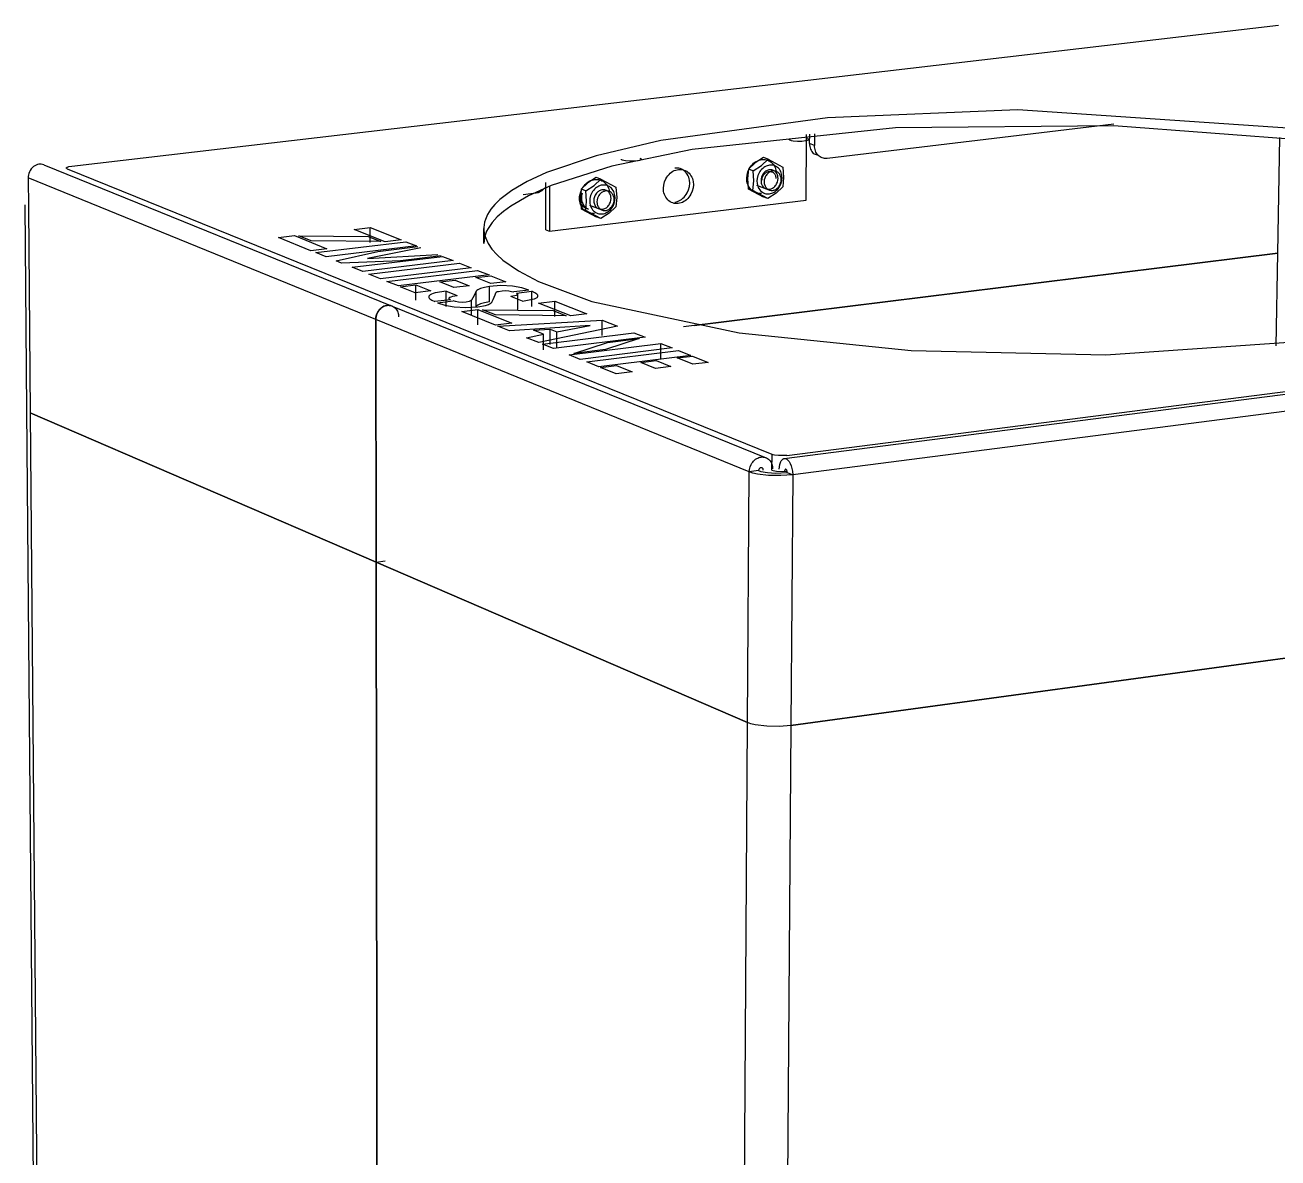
# Model space of a CAD drawing. Header units: millimetres. Extents: x 10366 to 13995, y 24552 to 29685.
# Drawn here: x 12781.8 to 13034.6, y 28968.3 to 29196.9 of the extents above; entities that cross this region are included whole.
import ezdxf

# ---------------------------------------------------------------- set-up
doc = ezdxf.new("R2010")
doc.units = ezdxf.units.MM
doc.header["$LTSCALE"] = 3
doc.layers.add('DomyÅ›lny', color=7, linetype='Continuous')

msp = doc.modelspace()

# ---------------------------------------------------------------- linework, layer by layer
at = {"layer": 'DomyÅ›lny'}
for points in [[(12791.26, 29168.45, 0), (13034.72, 29196.91, 0)], [(13051.4, 29175.1, 0), (12982.16, 29179.81, 0), (12943.75, 29178.17, 0), (12910.13, 29173.64, 0), (12897.05, 29170.54, 0), (12887, 29167.12, 0), (12883.15, 29165.34, 0), (12880.05, 29163.55, 0), (12877.59, 29161.68, 0), (12876.6, 29160.71, 0), (12875.78, 29159.72, 0), (12875.14, 29158.7, 0), (12874.69, 29157.66, 0), (12874.54, 29157.14, 0), (12874.45, 29156.61, 0), (12874.4, 29156.07, 0), (12874.41, 29155.54, 0), (12874.47, 29155, 0), (12874.58, 29154.45, 0), (12874.76, 29153.91, 0), (12875.27, 29152.81, 0), (12876.01, 29151.7, 0), (12876.99, 29150.6, 0), (12878.21, 29149.49, 0), (12881.35, 29147.3, 0), (12885.42, 29145.16, 0), (12896.19, 29141.15, 0), (12925.88, 29134.79, 0), (12960.61, 29131.25, 0), (12999.87, 29130.38, 0), (13049.37, 29133.82, 0)], [(13001.52, 29176.9, 0), (12943.65, 29169.99, 0)], [(13040.64, 29173.6, 0), (13001.48, 29176.55, 0), (12957.46, 29176.14, 0), (12916.4, 29171.81, 0), (12900.19, 29168.4, 0), (12887.94, 29164.5, 0), (12883.37, 29162.44, 0), (12879.8, 29160.36, 0), (12878.34, 29159.29, 0), (12877.09, 29158.19, 0), (12876.05, 29157.05, 0), (12875.25, 29155.88, 0), (12874.95, 29155.28, 0), (12874.71, 29154.68, 0), (12874.53, 29154.07, 0), (12874.43, 29153.45, 0), (12874.39, 29152.83, 0)], [(12939.42, 29161.56, 0), (12939.52, 29174.82, 0)], [(12940.11, 29172.99, 0), (12940.13, 29174.87, 0)], [(12941.12, 29174.97, 0), (12941.1, 29172.62, 0)], [(12939.67, 29174.05, 0), (12939.77, 29174.01, 0), (12939.84, 29173.96, 0), (12939.88, 29173.94, 0), (12939.9, 29173.92, 0), (12939.92, 29173.89, 0), (12939.93, 29173.88, 0), (12939.93, 29173.87, 0), (12939.94, 29173.86, 0), (12939.94, 29173.84, 0), (12939.94, 29173.83, 0), (12939.94, 29173.82, 0), (12939.93, 29173.81, 0), (12939.93, 29173.79, 0), (12939.92, 29173.78, 0), (12939.91, 29173.77, 0), (12939.89, 29173.74, 0), (12939.86, 29173.72, 0), (12939.82, 29173.69, 0), (12939.73, 29173.65, 0), (12939.61, 29173.6, 0), (12939.31, 29173.53, 0), (12938.58, 29173.44, 0), (12937.67, 29173.42, 0), (12936.79, 29173.5, 0), (12936.45, 29173.57, 0), (12936.2, 29173.65, 0), (12936.11, 29173.69, 0), (12936.04, 29173.73, 0), (12936.01, 29173.75, 0), (12935.99, 29173.78, 0), (12935.98, 29173.79, 0), (12935.97, 29173.8, 0), (12935.96, 29173.81, 0), (12935.96, 29173.83, 0), (12935.96, 29173.84, 0), (12935.96, 29173.85, 0)], [(12940.11, 29172.99, 0), (12940.12, 29172.71, 0), (12940.16, 29172.43, 0), (12940.22, 29172.15, 0), (12940.3, 29171.89, 0), (12940.41, 29171.64, 0), (12940.54, 29171.41, 0), (12940.68, 29171.19, 0), (12940.85, 29171, 0)], [(12941.1, 29172.62, 0), (12940.11, 29172.99, 0)], [(12941.84, 29170.63, 0), (12941.67, 29170.82, 0), (12941.53, 29171.04, 0), (12941.4, 29171.27, 0), (12941.29, 29171.52, 0), (12941.21, 29171.78, 0), (12941.15, 29172.06, 0), (12941.11, 29172.34, 0), (12941.1, 29172.62, 0)], [(13034.62, 29150.87, 0), (13035.03, 29174.24, 0)], [(12905.87, 29170.04, 0), (12905.97, 29170, 0), (12906.04, 29169.95, 0), (12906.07, 29169.93, 0), (12906.1, 29169.91, 0), (12906.11, 29169.89, 0), (12906.12, 29169.88, 0), (12906.12, 29169.87, 0), (12906.13, 29169.86, 0), (12906.13, 29169.84, 0), (12906.13, 29169.83, 0), (12906.13, 29169.82, 0), (12906.13, 29169.81, 0), (12906.13, 29169.79, 0), (12906.12, 29169.78, 0), (12906.11, 29169.77, 0), (12906.1, 29169.75, 0), (12906.08, 29169.73, 0), (12906.05, 29169.7, 0), (12906.01, 29169.68, 0), (12905.92, 29169.63, 0), (12905.8, 29169.59, 0), (12905.5, 29169.51, 0), (12904.76, 29169.42, 0), (12903.84, 29169.41, 0), (12902.96, 29169.49, 0), (12902.62, 29169.55, 0), (12902.38, 29169.63, 0), (12902.29, 29169.67, 0), (12902.21, 29169.71, 0), (12902.18, 29169.74, 0), (12902.16, 29169.76, 0), (12902.15, 29169.77, 0), (12902.14, 29169.79, 0), (12902.14, 29169.8, 0), (12902.13, 29169.81, 0), (12902.13, 29169.82, 0), (12902.13, 29169.84, 0)], [(12930.42, 29162.92, 0), (12930.15, 29162.9, 0), (12929.88, 29162.91, 0), (12929.6, 29162.95, 0), (12929.32, 29163.02, 0), (12929.04, 29163.13, 0), (12928.78, 29163.28, 0), (12928.53, 29163.45, 0), (12928.3, 29163.66, 0), (12928.1, 29163.9, 0), (12927.91, 29164.16, 0), (12927.76, 29164.45, 0), (12927.64, 29164.74, 0), (12927.55, 29165.05, 0), (12927.48, 29165.36, 0), (12927.44, 29165.98, 0), (12927.49, 29166.61, 0), (12927.66, 29167.26, 0), (12927.94, 29167.91, 0), (12928.12, 29168.22, 0), (12928.33, 29168.51, 0), (12928.57, 29168.77, 0), (12928.82, 29169.01, 0), (12929.08, 29169.22, 0), (12929.36, 29169.39, 0), (12929.64, 29169.53, 0), (12929.92, 29169.64, 0), (12930.2, 29169.72, 0), (12930.47, 29169.76, 0)], [(12930.78, 29170.18, 0), (12929.12, 29169.07, 0), (12927.76, 29167.84, 0)], [(12928.72, 29167.48, 0), (12930.38, 29168.59, 0), (12931.74, 29169.82, 0)], [(12930.47, 29169.76, 0), (12930.7, 29169.78, 0), (12930.94, 29169.78, 0), (12931.18, 29169.75, 0), (12931.43, 29169.7, 0), (12931.67, 29169.62, 0), (12931.9, 29169.52, 0), (12932.13, 29169.39, 0), (12932.34, 29169.24, 0), (12932.54, 29169.06, 0), (12932.73, 29168.86, 0), (12932.89, 29168.64, 0), (12933.04, 29168.41, 0), (12933.16, 29168.16, 0), (12933.26, 29167.9, 0), (12933.4, 29167.36, 0)], [(12931.74, 29169.82, 0), (12930.78, 29170.18, 0)], [(12931.74, 29169.82, 0), (12934.74, 29168.2, 0)], [(12940.85, 29171, 0), (12941.84, 29170.63, 0)], [(12943.65, 29169.99, 0), (12943.4, 29169.98, 0), (12943.15, 29169.99, 0), (12942.91, 29170.03, 0), (12942.67, 29170.1, 0), (12942.44, 29170.19, 0), (12942.22, 29170.32, 0), (12942.02, 29170.47, 0), (12941.84, 29170.63, 0)], [(12785.62, 29168.7, 0), (12785.36, 29168.79, 0), (12785.09, 29168.84, 0), (12784.82, 29168.84, 0), (12784.56, 29168.82, 0), (12784.29, 29168.75, 0), (12784.02, 29168.65, 0), (12783.76, 29168.51, 0), (12783.5, 29168.33, 0), (12783.25, 29168.11, 0), (12783.04, 29167.86, 0), (12782.85, 29167.58, 0), (12782.69, 29167.28, 0), (12782.57, 29166.97, 0), (12782.49, 29166.66, 0), (12782.45, 29166.35, 0), (12782.43, 29166.06, 0)], [(12785.62, 29168.7, 0), (12855.86, 29140.21, 0)], [(12790.4, 29167.85, 0), (12790.32, 29167.89, 0), (12790.26, 29167.93, 0), (12790.23, 29167.95, 0), (12790.21, 29167.97, 0), (12790.19, 29167.99, 0), (12790.18, 29168.01, 0), (12790.18, 29168.02, 0), (12790.17, 29168.03, 0), (12790.17, 29168.04, 0), (12790.17, 29168.05, 0), (12790.17, 29168.07, 0), (12790.17, 29168.08, 0), (12790.17, 29168.09, 0), (12790.18, 29168.1, 0), (12790.18, 29168.11, 0), (12790.2, 29168.13, 0), (12790.22, 29168.15, 0), (12790.25, 29168.18, 0), (12790.31, 29168.22, 0), (12790.4, 29168.26, 0), (12790.63, 29168.33, 0), (12791.26, 29168.45, 0)], [(12932.53, 29110.27, 0), (12790.4, 29167.85, 0)], [(12913.62, 29160.9, 0), (12913.35, 29160.88, 0), (12913.07, 29160.89, 0), (12912.79, 29160.93, 0), (12912.51, 29161, 0), (12912.24, 29161.11, 0), (12911.97, 29161.26, 0), (12911.72, 29161.43, 0), (12911.49, 29161.64, 0), (12911.28, 29161.88, 0), (12911.1, 29162.15, 0), (12910.95, 29162.43, 0), (12910.82, 29162.73, 0), (12910.73, 29163.03, 0), (12910.66, 29163.35, 0), (12910.61, 29163.97, 0), (12910.67, 29164.6, 0), (12910.83, 29165.25, 0), (12911.12, 29165.9, 0), (12911.3, 29166.21, 0), (12911.51, 29166.5, 0), (12911.75, 29166.77, 0), (12912, 29167, 0), (12912.27, 29167.21, 0), (12912.54, 29167.39, 0), (12912.82, 29167.53, 0), (12913.11, 29167.64, 0), (12913.39, 29167.71, 0), (12913.66, 29167.76, 0)], [(12912.89, 29161.18, 0), (12913.16, 29161.23, 0), (12913.44, 29161.3, 0), (12913.72, 29161.41, 0), (12914, 29161.55, 0), (12914.28, 29161.73, 0), (12914.54, 29161.94, 0), (12914.8, 29162.17, 0), (12915.03, 29162.44, 0), (12915.24, 29162.73, 0), (12915.42, 29163.03, 0), (12915.71, 29163.68, 0), (12915.87, 29164.34, 0), (12915.93, 29164.97, 0), (12915.88, 29165.59, 0), (12915.81, 29165.9, 0), (12915.72, 29166.21, 0), (12915.6, 29166.51, 0), (12915.44, 29166.79, 0), (12915.26, 29167.05, 0), (12915.05, 29167.29, 0), (12914.82, 29167.5, 0), (12914.57, 29167.68, 0), (12914.31, 29167.82, 0), (12914.03, 29167.93, 0), (12913.75, 29168.01, 0), (12913.47, 29168.05, 0), (12913.19, 29168.06, 0), (12912.92, 29168.04, 0)], [(12913.66, 29167.76, 0), (12913.93, 29167.78, 0), (12914.21, 29167.77, 0), (12914.49, 29167.73, 0), (12914.77, 29167.65, 0), (12915.04, 29167.54, 0), (12915.31, 29167.4, 0), (12915.56, 29167.22, 0), (12915.79, 29167.01, 0), (12916, 29166.77, 0), (12916.18, 29166.51, 0), (12916.33, 29166.22, 0), (12916.46, 29165.93, 0), (12916.55, 29165.62, 0), (12916.62, 29165.31, 0), (12916.66, 29164.69, 0), (12916.61, 29164.06, 0), (12916.44, 29163.4, 0), (12916.16, 29162.75, 0), (12915.98, 29162.45, 0), (12915.77, 29162.16, 0), (12915.53, 29161.89, 0), (12915.28, 29161.65, 0), (12915.01, 29161.45, 0), (12914.74, 29161.27, 0), (12914.46, 29161.13, 0), (12914.17, 29161.02, 0), (12913.89, 29160.94, 0), (12913.62, 29160.9, 0)], [(12927.76, 29167.84, 0), (12927.59, 29165.92, 0), (12927.73, 29163.88, 0)], [(12928.72, 29167.48, 0), (12927.76, 29167.84, 0)], [(12928.69, 29163.52, 0), (12928.86, 29165.44, 0), (12928.72, 29167.48, 0)], [(12933.75, 29165.95, 0), (12933.72, 29166.3, 0), (12933.68, 29166.48, 0), (12933.63, 29166.65, 0), (12933.56, 29166.82, 0), (12933.47, 29166.98, 0), (12933.37, 29167.13, 0), (12933.25, 29167.27, 0), (12933.12, 29167.39, 0), (12932.98, 29167.49, 0), (12932.83, 29167.57, 0), (12932.67, 29167.64, 0), (12932.51, 29167.68, 0), (12932.35, 29167.7, 0), (12932.19, 29167.71, 0), (12932.04, 29167.7, 0), (12931.88, 29167.67, 0), (12931.73, 29167.63, 0), (12931.57, 29167.57, 0), (12931.4, 29167.49, 0), (12931.25, 29167.39, 0), (12931.1, 29167.27, 0), (12930.95, 29167.13, 0), (12930.82, 29166.98, 0), (12930.7, 29166.81, 0), (12930.59, 29166.64, 0), (12930.43, 29166.27, 0), (12930.34, 29165.89, 0), (12930.31, 29165.53, 0)], [(12930.52, 29165.61, 0), (12930.55, 29165.91, 0), (12930.62, 29166.21, 0), (12930.76, 29166.51, 0), (12930.84, 29166.65, 0), (12930.94, 29166.79, 0), (12931.05, 29166.91, 0), (12931.16, 29167.02, 0), (12931.29, 29167.11, 0), (12931.41, 29167.2, 0), (12931.54, 29167.26, 0), (12931.67, 29167.31, 0), (12931.8, 29167.35, 0), (12931.93, 29167.37, 0), (12932.05, 29167.38, 0), (12932.18, 29167.37, 0), (12932.31, 29167.35, 0), (12932.44, 29167.32, 0), (12932.57, 29167.27, 0), (12932.69, 29167.2, 0), (12932.8, 29167.12, 0), (12932.91, 29167.02, 0), (12933.01, 29166.91, 0), (12933.09, 29166.79, 0), (12933.16, 29166.66, 0), (12933.22, 29166.52, 0), (12933.26, 29166.38, 0), (12933.29, 29166.23, 0), (12933.31, 29165.95, 0)], [(12934.74, 29168.2, 0), (12934.88, 29166.16, 0), (12934.71, 29164.24, 0)], [(12852.57, 29137.46, 0), (12782.43, 29166.06, 0)], [(12782.43, 29166.06, 0), (12782.49, 29160.05, 0)], [(12886.88, 29155.6, 0), (12886.9, 29165.14, 0)], [(12887.63, 29164.37, 0), (12887.6, 29155.31, 0)], [(12896.74, 29158.87, 0), (12896.46, 29158.85, 0), (12896.18, 29158.86, 0), (12895.9, 29158.9, 0), (12895.62, 29158.97, 0), (12895.34, 29159.08, 0), (12895.08, 29159.23, 0), (12894.82, 29159.41, 0), (12894.59, 29159.62, 0), (12894.38, 29159.85, 0), (12894.2, 29160.12, 0), (12894.04, 29160.4, 0), (12893.92, 29160.7, 0), (12893.82, 29161.01, 0), (12893.76, 29161.32, 0), (12893.71, 29161.94, 0), (12893.76, 29162.57, 0), (12893.93, 29163.23, 0), (12894.21, 29163.89, 0), (12894.39, 29164.19, 0), (12894.61, 29164.48, 0), (12894.84, 29164.75, 0), (12895.09, 29164.99, 0), (12895.36, 29165.2, 0), (12895.64, 29165.37, 0), (12895.92, 29165.52, 0), (12896.21, 29165.62, 0), (12896.49, 29165.7, 0), (12896.76, 29165.75, 0)], [(12897.07, 29166.16, 0), (12895.39, 29165.05, 0), (12894.02, 29163.81, 0)], [(12894.97, 29163.45, 0), (12896.64, 29164.56, 0), (12898.02, 29165.8, 0)], [(12896.76, 29165.75, 0), (12897, 29165.77, 0), (12897.24, 29165.76, 0), (12897.49, 29165.73, 0), (12897.73, 29165.68, 0), (12897.98, 29165.6, 0), (12898.22, 29165.5, 0), (12898.45, 29165.37, 0), (12898.67, 29165.21, 0), (12898.87, 29165.03, 0), (12899.06, 29164.83, 0), (12899.23, 29164.6, 0), (12899.37, 29164.36, 0), (12899.5, 29164.11, 0), (12899.6, 29163.85, 0), (12899.74, 29163.31, 0)], [(12898.02, 29165.8, 0), (12897.07, 29166.16, 0)], [(12898.02, 29165.8, 0), (12901.05, 29164.17, 0)], [(12901.05, 29164.17, 0), (12901.19, 29162.13, 0), (12901.03, 29160.2, 0)], [(12931.96, 29163.62, 0), (12929.5, 29164.56, 0)], [(12930.31, 29165.53, 0), (12930.33, 29165.18, 0), (12930.37, 29165, 0), (12930.42, 29164.83, 0), (12930.49, 29164.66, 0), (12930.58, 29164.5, 0), (12930.68, 29164.35, 0), (12930.8, 29164.21, 0), (12930.93, 29164.09, 0), (12931.07, 29163.99, 0), (12931.22, 29163.91, 0), (12931.38, 29163.84, 0), (12931.54, 29163.8, 0), (12931.7, 29163.78, 0), (12931.86, 29163.77, 0), (12932.01, 29163.78, 0), (12932.17, 29163.81, 0), (12932.33, 29163.85, 0), (12932.49, 29163.91, 0), (12932.65, 29164, 0), (12932.8, 29164.1, 0), (12932.96, 29164.21, 0), (12933.1, 29164.35, 0), (12933.23, 29164.5, 0), (12933.35, 29164.67, 0), (12933.46, 29164.84, 0), (12933.62, 29165.21, 0), (12933.71, 29165.59, 0), (12933.75, 29165.95, 0)], [(12934.71, 29164.24, 0), (12933.35, 29163.01, 0), (12931.69, 29161.9, 0)], [(12884.87, 29162.98, 0), (12882.3, 29162.67, 0)], [(12886.72, 29164.06, 0), (12886.52, 29163.83, 0), (12886.3, 29163.63, 0), (12886.07, 29163.45, 0), (12885.83, 29163.3, 0), (12885.59, 29163.18, 0), (12885.34, 29163.08, 0), (12885.1, 29163.02, 0), (12884.87, 29162.98, 0)], [(12893.59, 29162.4, 0), (12893.6, 29162.03, 0), (12893.65, 29161.66, 0), (12893.76, 29161.29, 0), (12893.92, 29160.93, 0), (12894.14, 29160.62, 0), (12894.39, 29160.34, 0), (12894.54, 29160.22, 0), (12894.69, 29160.12, 0), (12894.85, 29160.03, 0), (12895.01, 29159.96, 0)], [(12894.02, 29163.81, 0), (12893.86, 29161.88, 0), (12894.01, 29159.84, 0)], [(12894.97, 29163.45, 0), (12894.02, 29163.81, 0)], [(12894.2, 29162.99, 0), (12894.1, 29162.49, 0), (12894.07, 29162.03, 0), (12894.12, 29161.56, 0), (12894.25, 29161.1, 0), (12894.34, 29160.88, 0), (12894.46, 29160.66, 0), (12894.59, 29160.46, 0), (12894.75, 29160.28, 0), (12894.92, 29160.12, 0), (12895.1, 29159.98, 0), (12895.3, 29159.86, 0), (12895.5, 29159.77, 0)], [(12894.95, 29159.47, 0), (12895.11, 29161.4, 0), (12894.97, 29163.45, 0)], [(12900.05, 29161.91, 0), (12900.02, 29162.26, 0), (12899.98, 29162.44, 0), (12899.93, 29162.62, 0), (12899.86, 29162.79, 0), (12899.77, 29162.95, 0), (12899.66, 29163.1, 0), (12899.54, 29163.24, 0), (12899.41, 29163.36, 0), (12899.27, 29163.46, 0), (12899.11, 29163.54, 0), (12898.96, 29163.61, 0), (12898.8, 29163.65, 0), (12898.63, 29163.67, 0), (12898.47, 29163.68, 0), (12898.32, 29163.67, 0), (12898.16, 29163.64, 0), (12898, 29163.6, 0), (12897.84, 29163.54, 0), (12897.68, 29163.45, 0), (12897.52, 29163.35, 0), (12897.36, 29163.23, 0), (12897.22, 29163.1, 0), (12897.09, 29162.95, 0), (12896.97, 29162.78, 0), (12896.86, 29162.6, 0), (12896.7, 29162.23, 0), (12896.6, 29161.85, 0), (12896.57, 29161.49, 0)], [(12896.57, 29161.49, 0), (12896.6, 29161.14, 0), (12896.64, 29160.96, 0), (12896.69, 29160.78, 0), (12896.76, 29160.61, 0), (12896.85, 29160.45, 0), (12896.96, 29160.3, 0), (12897.08, 29160.16, 0), (12897.21, 29160.04, 0), (12897.35, 29159.94, 0), (12897.51, 29159.86, 0), (12897.66, 29159.8, 0), (12897.83, 29159.75, 0), (12897.99, 29159.73, 0), (12898.15, 29159.72, 0), (12898.3, 29159.73, 0), (12898.46, 29159.76, 0), (12898.62, 29159.81, 0), (12898.78, 29159.87, 0), (12898.94, 29159.95, 0), (12899.1, 29160.05, 0), (12899.26, 29160.17, 0), (12899.4, 29160.31, 0), (12899.53, 29160.46, 0), (12899.65, 29160.62, 0), (12899.76, 29160.8, 0), (12899.92, 29161.17, 0), (12900.02, 29161.55, 0), (12900.05, 29161.91, 0)], [(12927.73, 29163.88, 0), (12930.73, 29162.27, 0)], [(12928.69, 29163.52, 0), (12927.73, 29163.88, 0)], [(12931.69, 29161.9, 0), (12928.69, 29163.52, 0)], [(12931.69, 29161.9, 0), (12930.73, 29162.27, 0)], [(12782.16, 29119.28, 0), (12781.81, 29160.64, 0)], [(12782.49, 29160.05, 0), (12782.84, 29118.66, 0)], [(12887.6, 29155.31, 0), (12939.42, 29161.56, 0)], [(12894.01, 29159.84, 0), (12897.04, 29158.22, 0)], [(12894.95, 29159.47, 0), (12894.01, 29159.84, 0)], [(12897.99, 29157.85, 0), (12894.95, 29159.47, 0)], [(12898.23, 29159.58, 0), (12895.79, 29160.52, 0)], [(12901.03, 29160.2, 0), (12899.67, 29158.96, 0), (12897.99, 29157.85, 0)], [(12897.99, 29157.85, 0), (12897.04, 29158.22, 0)], [(12832.94, 29154.02, 0), (12836.15, 29154.41, 0)], [(12836.15, 29154.41, 0), (12842.72, 29151.76, 0)], [(12839.54, 29153.37, 0), (12837.04, 29154.37, 0)], [(12837.04, 29154.37, 0), (12851.06, 29154.22, 0)], [(12848.22, 29155.67, 0), (12851.42, 29156.05, 0)], [(12854.46, 29153.17, 0), (12848.22, 29155.67, 0)], [(12851.06, 29154.22, 0), (12853.58, 29153.22, 0)], [(12851.42, 29156.05, 0), (12857.67, 29153.56, 0)], [(12851.43, 29153, 0), (12851.42, 29156.05, 0)], [(12874.39, 29152.83, 0), (12874.4, 29155.88, 0)], [(12886.88, 29155.6, 0), (12887.6, 29155.31, 0)], [(12839.49, 29151.37, 0), (12832.94, 29154.02, 0)], [(12842.72, 29151.76, 0), (12839.49, 29151.37, 0)], [(12853.58, 29153.22, 0), (12839.54, 29153.37, 0)], [(12840.46, 29150.98, 0), (12858.64, 29153.17, 0)], [(12860.78, 29152.32, 0), (12842.58, 29150.13, 0)], [(12861.68, 29151.96, 0), (12850.89, 29149.77, 0)], [(12852.96, 29151.24, 0), (12861.04, 29152.22, 0)], [(12857.67, 29153.56, 0), (12854.46, 29153.17, 0)], [(12858.64, 29153.17, 0), (12860.78, 29152.32, 0)], [(12842.58, 29150.13, 0), (12840.46, 29150.98, 0)], [(12844.6, 29149.31, 0), (12852.96, 29151.24, 0)], [(12845.69, 29148.87, 0), (12844.6, 29149.31, 0)], [(12857.54, 29149.35, 0), (12845.69, 29148.87, 0)], [(12847.78, 29148.03, 0), (12866.01, 29150.23, 0)], [(12868.19, 29149.37, 0), (12849.94, 29147.16, 0)], [(12850.89, 29149.77, 0), (12865.08, 29150.6, 0)], [(12865.75, 29150.34, 0), (12857.54, 29149.35, 0)], [(12866.01, 29150.23, 0), (12868.19, 29149.37, 0)], [(13034.62, 29150.87, 0), (12914.7, 29136.01, 0)], [(12916.85, 29136.28, 0), (13034.62, 29150.87, 0)], [(13034.29, 29132.15, 0), (13034.62, 29150.87, 0)], [(12849.94, 29147.16, 0), (12847.78, 29148.03, 0)], [(12851.2, 29146.65, 0), (12869.45, 29148.86, 0)], [(12853.56, 29145.7, 0), (12851.2, 29146.65, 0)], [(12871.82, 29147.92, 0), (12853.56, 29145.7, 0)], [(12854.83, 29145.18, 0), (12873.11, 29147.4, 0)], [(12875.44, 29146.47, 0), (12857.15, 29144.25, 0)], [(12869.45, 29148.86, 0), (12871.82, 29147.92, 0)], [(12873.11, 29147.4, 0), (12875.44, 29146.47, 0)], [(12857.15, 29144.25, 0), (12854.83, 29145.18, 0)], [(12857.5, 29144.11, 0), (12860.67, 29144.49, 0)], [(12860.52, 29142.89, 0), (12857.5, 29144.11, 0)], [(12860.67, 29144.49, 0), (12863.69, 29143.27, 0)], [(12860.67, 29141.4, 0), (12860.67, 29144.49, 0)], [(12865.51, 29145.08, 0), (12868.57, 29145.45, 0)], [(12868.36, 29143.94, 0), (12865.51, 29145.08, 0)], [(12871.43, 29144.31, 0), (12868.36, 29143.94, 0)], [(12868.57, 29145.45, 0), (12871.43, 29144.31, 0)], [(12872.74, 29145.96, 0), (12875.79, 29146.33, 0)], [(12875.77, 29144.75, 0), (12872.74, 29145.96, 0)], [(12875.5, 29144.17, 0), (12874.53, 29143.97, 0), (12873.74, 29143.73, 0), (12873.43, 29143.61, 0), (12873.18, 29143.47, 0), (12872.99, 29143.33, 0), (12872.91, 29143.26, 0), (12872.85, 29143.19, 0)], [(12883.49, 29143.42, 0), (12882.07, 29143.86, 0), (12880.19, 29144.21, 0), (12877.82, 29144.33, 0), (12875.5, 29144.17, 0)], [(12875.5, 29141.08, 0), (12875.5, 29144.17, 0)], [(12878.83, 29145.12, 0), (12875.77, 29144.75, 0)], [(12875.79, 29146.33, 0), (12878.83, 29145.12, 0)], [(12863.69, 29143.27, 0), (12860.52, 29142.89, 0)], [(12866.77, 29143.22, 0), (12864.56, 29142.84, 0), (12864.14, 29142.72, 0), (12863.79, 29142.58, 0), (12863.53, 29142.44, 0), (12863.43, 29142.36, 0), (12863.36, 29142.29, 0), (12863.33, 29142.25, 0), (12863.31, 29142.21, 0), (12863.29, 29142.17, 0), (12863.28, 29142.13, 0), (12863.27, 29142.09, 0), (12863.27, 29142.05, 0), (12863.28, 29142.01, 0), (12863.28, 29141.97, 0), (12863.3, 29141.94, 0), (12863.31, 29141.9, 0), (12863.36, 29141.82, 0), (12863.42, 29141.74, 0), (12863.5, 29141.67, 0), (12863.69, 29141.52, 0), (12863.92, 29141.37, 0), (12864.49, 29141.09, 0)], [(12867.67, 29141.47, 0), (12864.49, 29141.09, 0)], [(12866.77, 29143.22, 0), (12869.01, 29142.32, 0)], [(12866.77, 29140.13, 0), (12866.77, 29143.22, 0)], [(12867.67, 29141.47, 0), (12867.57, 29141.53, 0), (12867.48, 29141.59, 0), (12867.44, 29141.62, 0), (12867.41, 29141.65, 0), (12867.39, 29141.68, 0), (12867.37, 29141.72, 0), (12867.36, 29141.73, 0), (12867.36, 29141.75, 0), (12867.36, 29141.76, 0), (12867.36, 29141.78, 0), (12867.36, 29141.79, 0), (12867.36, 29141.81, 0), (12867.36, 29141.82, 0), (12867.37, 29141.84, 0), (12867.38, 29141.86, 0), (12867.39, 29141.87, 0), (12867.42, 29141.9, 0), (12867.46, 29141.93, 0), (12867.5, 29141.96, 0), (12867.61, 29142.02, 0), (12867.76, 29142.07, 0), (12868.11, 29142.17, 0), (12869.01, 29142.32, 0)], [(12871.87, 29141.41, 0), (12871.86, 29141.38, 0), (12871.83, 29141.35, 0), (12871.81, 29141.32, 0), (12871.77, 29141.29, 0), (12871.68, 29141.23, 0), (12871.57, 29141.17, 0), (12871.42, 29141.11, 0), (12870.83, 29140.97, 0)], [(12872.85, 29143.19, 0), (12872.44, 29142.3, 0), (12871.87, 29141.41, 0)], [(12871.87, 29138.32, 0), (12871.87, 29141.41, 0)], [(12872.85, 29140.09, 0), (12872.85, 29143.19, 0)], [(12873.17, 29140.05, 0), (12874.75, 29140.33, 0), (12875.32, 29140.51, 0), (12875.54, 29140.62, 0), (12875.72, 29140.72, 0), (12875.86, 29140.83, 0), (12875.97, 29140.94, 0), (12876.01, 29140.99, 0), (12876.04, 29141.05, 0), (12876.07, 29141.11, 0), (12876.27, 29141.55, 0), (12876.48, 29142, 0), (12876.67, 29142.44, 0), (12876.83, 29142.89, 0), (12876.85, 29142.95, 0), (12876.86, 29142.97, 0), (12876.87, 29142.98, 0), (12876.89, 29143, 0), (12876.9, 29143.01, 0), (12876.95, 29143.04, 0), (12877, 29143.07, 0), (12877.14, 29143.12, 0), (12877.33, 29143.17, 0), (12878.06, 29143.27, 0)], [(12878.06, 29143.27, 0), (12878.74, 29143.31, 0), (12879.42, 29143.27, 0), (12879.98, 29143.17, 0), (12880.42, 29143.04, 0)], [(12880.98, 29142.81, 0), (12881.06, 29142.76, 0), (12881.12, 29142.72, 0), (12881.14, 29142.69, 0), (12881.16, 29142.67, 0), (12881.18, 29142.64, 0), (12881.19, 29142.63, 0), (12881.19, 29142.62, 0), (12881.19, 29142.6, 0), (12881.19, 29142.59, 0), (12881.19, 29142.58, 0), (12881.19, 29142.57, 0), (12881.19, 29142.55, 0), (12881.18, 29142.54, 0), (12881.18, 29142.53, 0), (12881.17, 29142.52, 0), (12881.15, 29142.49, 0), (12881.12, 29142.47, 0), (12881.09, 29142.44, 0), (12881, 29142.4, 0), (12880.89, 29142.35, 0), (12880.61, 29142.28, 0), (12879.8, 29142.14, 0)], [(12882.18, 29141.2, 0), (12879.8, 29142.14, 0)], [(12883.49, 29143.42, 0), (12880.42, 29143.04, 0)], [(12880.98, 29142.81, 0), (12884.07, 29143.19, 0)], [(12881.19, 29142.59, 0), (12881.19, 29139.49, 0)], [(12882.18, 29141.2, 0), (12884.2, 29141.56, 0), (12884.58, 29141.67, 0), (12884.89, 29141.8, 0), (12885.01, 29141.87, 0), (12885.11, 29141.94, 0), (12885.18, 29142.01, 0), (12885.21, 29142.04, 0), (12885.24, 29142.08, 0), (12885.26, 29142.11, 0), (12885.27, 29142.15, 0), (12885.28, 29142.19, 0), (12885.29, 29142.22, 0), (12885.29, 29142.26, 0), (12885.28, 29142.3, 0), (12885.28, 29142.33, 0), (12885.26, 29142.37, 0), (12885.25, 29142.4, 0), (12885.2, 29142.48, 0), (12885.14, 29142.55, 0), (12885.07, 29142.62, 0), (12884.89, 29142.76, 0), (12884.67, 29142.89, 0), (12884.07, 29143.19, 0)], [(12884.06, 29140.1, 0), (12884.07, 29143.19, 0)], [(12935.01, 29109.43, 0), (13196.96, 29143.04, 0)], [(12935.51, 29110.07, 0), (13190.64, 29142.78, 0)], [(12852.57, 29137.46, 0), (12852.61, 29137.94, 0), (12852.73, 29138.44, 0), (12852.95, 29138.93, 0), (12853.09, 29139.16, 0), (12853.25, 29139.38, 0), (12853.42, 29139.58, 0), (12853.61, 29139.76, 0), (12853.82, 29139.92, 0), (12854.03, 29140.05, 0), (12854.24, 29140.16, 0), (12854.46, 29140.24, 0), (12854.67, 29140.3, 0), (12854.88, 29140.34, 0), (12855.08, 29140.35, 0), (12855.3, 29140.34, 0), (12855.51, 29140.31, 0), (12855.73, 29140.26, 0), (12855.94, 29140.18, 0), (12856.14, 29140.07, 0), (12856.33, 29139.93, 0), (12856.51, 29139.78, 0), (12856.67, 29139.6, 0), (12856.81, 29139.4, 0), (12856.93, 29139.19, 0), (12857.02, 29138.96, 0), (12857.1, 29138.73, 0), (12857.15, 29138.49, 0), (12857.19, 29138.03, 0)], [(12855.86, 29140.21, 0), (12855.58, 29140.3, 0), (12855.31, 29140.34, 0), (12855.03, 29140.35, 0), (12854.77, 29140.32, 0), (12854.5, 29140.25, 0), (12854.22, 29140.15, 0), (12853.94, 29140, 0), (12853.68, 29139.81, 0), (12853.43, 29139.58, 0), (12853.2, 29139.32, 0), (12853.01, 29139.03, 0), (12852.85, 29138.72, 0), (12852.72, 29138.4, 0), (12852.64, 29138.08, 0), (12852.59, 29137.77, 0), (12852.57, 29137.46, 0)], [(12855.86, 29140.21, 0), (12931.32, 29109.59, 0)], [(12865.04, 29140.86, 0), (12868.21, 29141.25, 0)], [(12865.04, 29140.86, 0), (12866.48, 29140.4, 0), (12868.37, 29140.04, 0), (12870.78, 29139.89, 0), (12873.17, 29140.05, 0)], [(12870.83, 29140.97, 0), (12870.05, 29140.93, 0), (12869.29, 29140.99, 0), (12868.69, 29141.11, 0), (12868.21, 29141.25, 0)], [(12869.96, 29139.08, 0), (12873.2, 29139.49, 0)], [(12876.75, 29136.34, 0), (12869.96, 29139.08, 0)], [(12875.5, 29141.08, 0), (12874.52, 29140.88, 0), (12873.74, 29140.64, 0), (12873.43, 29140.51, 0), (12873.18, 29140.38, 0), (12872.98, 29140.24, 0), (12872.91, 29140.17, 0), (12872.85, 29140.09, 0)], [(12873.2, 29139.49, 0), (12880.02, 29136.74, 0)], [(12873.2, 29136.38, 0), (12873.2, 29139.49, 0)], [(12876.71, 29138.41, 0), (12874.12, 29139.45, 0)], [(12874.12, 29139.45, 0), (12888.4, 29139.3, 0)], [(12885.44, 29140.79, 0), (12888.68, 29141.19, 0)], [(12891.91, 29138.21, 0), (12885.44, 29140.79, 0)], [(12888.4, 29139.3, 0), (12891.01, 29138.25, 0)], [(12888.68, 29141.19, 0), (12895.17, 29138.61, 0)], [(12888.68, 29138.09, 0), (12888.68, 29141.19, 0)], [(13198.73, 29139.91, 0), (12936.71, 29106.15, 0)], [(12852.57, 29137.46, 0), (12852.64, 29088.52, 0)], [(12852.64, 29088.52, 0), (12852.57, 29137.46, 0)], [(12927.93, 29106.74, 0), (12852.57, 29137.46, 0)], [(12891.01, 29138.25, 0), (12876.71, 29138.41, 0)], [(12880.02, 29136.74, 0), (12876.75, 29136.34, 0)], [(12877.23, 29136.15, 0), (12898.26, 29137.37, 0)], [(12895.17, 29138.61, 0), (12891.91, 29138.21, 0)], [(12898.25, 29134.26, 0), (12898.26, 29137.37, 0)], [(12898.26, 29137.37, 0), (12901.33, 29136.15, 0)], [(12879.57, 29135.2, 0), (12877.23, 29136.15, 0)], [(12895.81, 29136.26, 0), (12879.57, 29135.2, 0)], [(12883.01, 29133.81, 0), (12886.41, 29134.5, 0)], [(12885.49, 29132.82, 0), (12883.01, 29133.81, 0)], [(12884.38, 29135.32, 0), (12887.76, 29135.55, 0)], [(12886.41, 29134.5, 0), (12884.38, 29135.32, 0)], [(12901.33, 29136.15, 0), (12885.49, 29132.82, 0)], [(12886.21, 29132.52, 0), (12904.68, 29134.81, 0)], [(12886.41, 29131.37, 0), (12886.41, 29134.5, 0)], [(12887.76, 29135.55, 0), (12889.12, 29135, 0)], [(12887.76, 29132.43, 0), (12887.76, 29135.55, 0)], [(12906.91, 29133.92, 0), (12888.43, 29131.63, 0)], [(12889.12, 29135, 0), (12895.81, 29136.26, 0)], [(12889.12, 29131.88, 0), (12889.12, 29135, 0)], [(12904.68, 29134.81, 0), (12906.91, 29133.92, 0)], [(12888.43, 29131.63, 0), (12886.21, 29132.52, 0)], [(12891.6, 29130.35, 0), (12910.09, 29132.65, 0)], [(12892.55, 29130.63, 0), (12899.33, 29132.83, 0)], [(12898.91, 29131.42, 0), (12892.55, 29130.63, 0)], [(12912.37, 29131.75, 0), (12893.85, 29129.44, 0)], [(12905.74, 29133.62, 0), (12898.91, 29131.42, 0)], [(12899.33, 29132.83, 0), (12905.74, 29133.62, 0)], [(12910.08, 29129.53, 0), (12910.09, 29132.65, 0)], [(12910.09, 29132.65, 0), (12912.37, 29131.75, 0)], [(12893.85, 29129.44, 0), (12891.6, 29130.35, 0)], [(12895.16, 29128.91, 0), (12913.69, 29131.22, 0)], [(12897.57, 29127.94, 0), (12895.16, 29128.91, 0)], [(12916.12, 29130.25, 0), (12897.57, 29127.94, 0)], [(12906.06, 29128.8, 0), (12909.16, 29129.19, 0)], [(12909.03, 29127.61, 0), (12906.06, 29128.8, 0)], [(12909.16, 29129.19, 0), (12912.14, 29128, 0)], [(12913.39, 29129.72, 0), (12916.49, 29130.1, 0)], [(12916.55, 29128.46, 0), (12913.39, 29129.72, 0)], [(12913.69, 29131.22, 0), (12916.12, 29130.25, 0)], [(12916.49, 29130.1, 0), (12919.65, 29128.84, 0)], [(12919.65, 29128.84, 0), (12916.55, 29128.46, 0)], [(12897.94, 29127.79, 0), (12901.16, 29128.19, 0)], [(12901.09, 29126.52, 0), (12897.94, 29127.79, 0)], [(12904.3, 29126.92, 0), (12901.09, 29126.52, 0)], [(12901.16, 29128.19, 0), (12904.3, 29126.92, 0)], [(12912.14, 29128, 0), (12909.03, 29127.61, 0)], [(12788.12, 28427.33, 0), (12782.16, 29119.28, 0)], [(12782.84, 29118.66, 0), (12852.64, 29088.52, 0)], [(12782.84, 29118.66, 0), (12788.75, 28426.28, 0)], [(12852.64, 29088.52, 0), (12782.84, 29118.66, 0)], [(12927.93, 29106.74, 0), (12927.97, 29107.23, 0), (12928.1, 29107.74, 0), (12928.33, 29108.25, 0), (12928.47, 29108.49, 0), (12928.64, 29108.72, 0), (12928.82, 29108.93, 0), (12929.02, 29109.12, 0), (12929.23, 29109.28, 0), (12929.44, 29109.42, 0), (12929.66, 29109.53, 0), (12929.88, 29109.62, 0), (12930.1, 29109.68, 0), (12930.31, 29109.72, 0), (12930.53, 29109.74, 0), (12930.74, 29109.73, 0), (12930.96, 29109.7, 0), (12931.18, 29109.64, 0), (12931.4, 29109.56, 0), (12931.61, 29109.45, 0), (12931.8, 29109.31, 0), (12931.98, 29109.15, 0), (12932.14, 29108.96, 0), (12932.29, 29108.76, 0), (12932.41, 29108.54, 0), (12932.5, 29108.31, 0), (12932.58, 29108.07, 0), (12932.63, 29107.83, 0), (12932.66, 29107.35, 0)], [(12932.51, 29107.06, 0), (12932.53, 29110.27, 0)], [(12935.51, 29110.07, 0), (12934.74, 29110.01, 0), (12933.85, 29110.03, 0), (12933.06, 29110.12, 0), (12932.76, 29110.19, 0), (12932.53, 29110.27, 0)], [(12933.99, 29107.26, 0), (12934.01, 29107.74, 0), (12934.09, 29108.2, 0), (12934.22, 29108.63, 0), (12934.3, 29108.82, 0), (12934.4, 29108.99, 0), (12934.5, 29109.13, 0), (12934.62, 29109.25, 0), (12934.74, 29109.34, 0), (12934.8, 29109.37, 0), (12934.86, 29109.4, 0), (12934.93, 29109.42, 0), (12934.99, 29109.43, 0), (12935.05, 29109.44, 0), (12935.12, 29109.44, 0), (12935.18, 29109.43, 0), (12935.24, 29109.42, 0), (12935.37, 29109.38, 0), (12935.49, 29109.32, 0), (12935.61, 29109.24, 0), (12935.74, 29109.13, 0), (12935.87, 29108.99, 0), (12935.99, 29108.83, 0), (12936.22, 29108.44, 0), (12936.42, 29107.96, 0), (12936.56, 29107.44, 0), (12936.66, 29106.91, 0), (12936.71, 29106.15, 0)], [(12927.6, 29056.14, 0), (12927.93, 29106.74, 0)], [(12929.82, 29106.98, 0), (12927.93, 29106.74, 0)], [(12936.71, 29106.15, 0), (12934.33, 29105.98, 0), (12931.83, 29106.03, 0), (12929.58, 29106.29, 0), (12928.65, 29106.5, 0), (12927.93, 29106.74, 0)], [(12930.77, 29107.1, 0), (12930.76, 29107.2, 0), (12930.75, 29107.25, 0), (12930.74, 29107.3, 0), (12930.72, 29107.34, 0), (12930.69, 29107.39, 0), (12930.67, 29107.43, 0), (12930.63, 29107.46, 0), (12930.6, 29107.5, 0), (12930.56, 29107.52, 0), (12930.52, 29107.55, 0), (12930.47, 29107.56, 0), (12930.43, 29107.57, 0), (12930.39, 29107.58, 0), (12930.34, 29107.58, 0), (12930.3, 29107.58, 0), (12930.26, 29107.57, 0), (12930.21, 29107.56, 0), (12930.17, 29107.54, 0), (12930.13, 29107.52, 0), (12930.08, 29107.49, 0), (12930.04, 29107.46, 0), (12930, 29107.42, 0), (12929.96, 29107.38, 0), (12929.93, 29107.33, 0), (12929.88, 29107.23, 0), (12929.84, 29107.13, 0), (12929.83, 29107.05, 0), (12929.82, 29106.98, 0)], [(12929.82, 29106.98, 0), (12930.3, 29106.82, 0), (12931.62, 29106.58, 0), (12933.21, 29106.48, 0), (12935.62, 29106.59, 0)], [(12932.51, 29107.06, 0), (12932.74, 29106.99, 0), (12933.41, 29106.86, 0), (12934.27, 29106.8, 0), (12935.48, 29106.87, 0)], [(12935.62, 29106.59, 0), (12935.61, 29106.69, 0), (12935.6, 29106.8, 0), (12935.58, 29106.91, 0), (12935.54, 29107.01, 0), (12935.5, 29107.09, 0), (12935.45, 29107.16, 0), (12935.42, 29107.19, 0), (12935.4, 29107.21, 0), (12935.37, 29107.23, 0), (12935.35, 29107.24, 0), (12935.33, 29107.25, 0), (12935.31, 29107.25, 0), (12935.3, 29107.25, 0), (12935.29, 29107.25, 0), (12935.28, 29107.25, 0), (12935.26, 29107.25, 0), (12935.25, 29107.24, 0), (12935.24, 29107.24, 0), (12935.22, 29107.23, 0), (12935.21, 29107.22, 0), (12935.19, 29107.2, 0), (12935.17, 29107.18, 0), (12935.15, 29107.15, 0), (12935.13, 29107.11, 0), (12935.1, 29107.03, 0), (12935.08, 29106.94, 0), (12935.07, 29106.82, 0)], [(12935.62, 29106.59, 0), (12936.71, 29106.15, 0)], [(12936.71, 29106.15, 0), (12936.34, 29055.52, 0)], [(12936.34, 29055.52, 0), (13197.06, 29091.09, 0)], [(13197.06, 29091.09, 0), (12936.34, 29055.52, 0)], [(12852.64, 29088.52, 0), (12854.47, 29088.76, 0)], [(12852.64, 29088.52, 0), (12854.47, 29088.76, 0)], [(12852.64, 29088.52, 0), (12927.6, 29056.14, 0)], [(12852.64, 29088.52, 0), (12853.59, 28375.47, 0)], [(12853.59, 28375.47, 0), (12852.64, 29088.52, 0)], [(12927.6, 29056.14, 0), (12852.64, 29088.52, 0)], [(12922.86, 28321.19, 0), (12927.6, 29056.14, 0)], [(12936.34, 29055.52, 0), (12934.07, 29055.34, 0), (12931.48, 29055.39, 0), (12929.16, 29055.69, 0), (12928.27, 29055.9, 0), (12927.6, 29056.14, 0)], [(12936.34, 29055.52, 0), (12934.07, 29055.34, 0), (12931.48, 29055.39, 0), (12929.16, 29055.69, 0), (12928.27, 29055.9, 0), (12927.6, 29056.14, 0)], [(12936.34, 29055.52, 0), (12930.92, 28320.16, 0)]]:
    msp.add_polyline3d(points, dxfattribs=at)
for points in [[(12932.05, 29168.63, 0), (12931.82, 29168.59, 0), (12931.58, 29168.53, 0), (12931.35, 29168.43, 0), (12931.11, 29168.31, 0), (12930.88, 29168.17, 0), (12930.65, 29167.99, 0), (12930.44, 29167.79, 0), (12930.24, 29167.57, 0), (12930.07, 29167.33, 0), (12929.91, 29167.07, 0), (12929.67, 29166.52, 0), (12929.53, 29165.97, 0), (12929.49, 29165.44, 0), (12929.53, 29164.92, 0), (12929.58, 29164.65, 0), (12929.66, 29164.39, 0), (12929.76, 29164.14, 0), (12929.89, 29163.9, 0), (12930.04, 29163.68, 0), (12930.22, 29163.48, 0), (12930.41, 29163.31, 0), (12930.62, 29163.16, 0), (12930.84, 29163.03, 0), (12931.07, 29162.94, 0), (12931.31, 29162.88, 0), (12931.54, 29162.85, 0), (12931.78, 29162.84, 0), (12932.01, 29162.85, 0), (12932.23, 29162.89, 0), (12932.47, 29162.96, 0), (12932.7, 29163.05, 0), (12932.94, 29163.17, 0), (12933.17, 29163.31, 0), (12933.4, 29163.49, 0), (12933.61, 29163.69, 0), (12933.81, 29163.91, 0), (12933.98, 29164.16, 0), (12934.14, 29164.41, 0), (12934.38, 29164.96, 0), (12934.52, 29165.51, 0), (12934.56, 29166.04, 0), (12934.52, 29166.56, 0), (12934.47, 29166.83, 0), (12934.39, 29167.09, 0), (12934.29, 29167.34, 0), (12934.16, 29167.57, 0), (12934.01, 29167.8, 0), (12933.83, 29168, 0), (12933.64, 29168.17, 0), (12933.43, 29168.32, 0), (12933.21, 29168.45, 0), (12932.98, 29168.54, 0), (12932.74, 29168.6, 0), (12932.51, 29168.64, 0), (12932.27, 29168.64, 0)], [(12932.68, 29167.46, 0), (12932.53, 29167.43, 0), (12932.37, 29167.39, 0), (12932.21, 29167.32, 0), (12932.05, 29167.24, 0), (12931.89, 29167.14, 0), (12931.74, 29167.02, 0), (12931.59, 29166.89, 0), (12931.46, 29166.74, 0), (12931.34, 29166.57, 0), (12931.23, 29166.4, 0), (12931.07, 29166.03, 0), (12930.98, 29165.65, 0), (12930.95, 29165.29, 0), (12930.97, 29164.94, 0), (12931.01, 29164.76, 0), (12931.06, 29164.58, 0), (12931.13, 29164.41, 0), (12931.22, 29164.25, 0), (12931.32, 29164.1, 0), (12931.44, 29163.97, 0), (12931.57, 29163.85, 0), (12931.72, 29163.74, 0), (12931.87, 29163.66, 0), (12932.02, 29163.6, 0), (12932.18, 29163.56, 0), (12932.34, 29163.53, 0), (12932.5, 29163.53, 0), (12932.65, 29163.54, 0), (12932.81, 29163.56, 0), (12932.97, 29163.61, 0), (12933.13, 29163.67, 0), (12933.29, 29163.75, 0), (12933.45, 29163.85, 0), (12933.6, 29163.97, 0), (12933.74, 29164.11, 0), (12933.87, 29164.26, 0), (12933.99, 29164.42, 0), (12934.1, 29164.6, 0), (12934.26, 29164.97, 0), (12934.36, 29165.34, 0), (12934.39, 29165.7, 0), (12934.36, 29166.06, 0), (12934.33, 29166.23, 0), (12934.27, 29166.41, 0), (12934.2, 29166.58, 0), (12934.12, 29166.74, 0), (12934.01, 29166.89, 0), (12933.89, 29167.03, 0), (12933.76, 29167.15, 0), (12933.62, 29167.25, 0), (12933.47, 29167.33, 0), (12933.31, 29167.39, 0), (12933.15, 29167.44, 0), (12932.99, 29167.46, 0), (12932.84, 29167.47, 0)], [(12898.32, 29164.6, 0), (12898.09, 29164.57, 0), (12897.85, 29164.5, 0), (12897.61, 29164.41, 0), (12897.38, 29164.29, 0), (12897.14, 29164.14, 0), (12896.92, 29163.96, 0), (12896.7, 29163.76, 0), (12896.5, 29163.54, 0), (12896.33, 29163.29, 0), (12896.17, 29163.03, 0), (12895.93, 29162.48, 0), (12895.79, 29161.93, 0), (12895.75, 29161.39, 0), (12895.79, 29160.87, 0), (12895.84, 29160.61, 0), (12895.92, 29160.35, 0), (12896.03, 29160.1, 0), (12896.16, 29159.86, 0), (12896.31, 29159.63, 0), (12896.49, 29159.43, 0), (12896.69, 29159.26, 0), (12896.9, 29159.1, 0), (12897.12, 29158.98, 0), (12897.36, 29158.89, 0), (12897.6, 29158.83, 0), (12897.83, 29158.79, 0), (12898.07, 29158.78, 0), (12898.3, 29158.8, 0), (12898.53, 29158.84, 0), (12898.77, 29158.91, 0), (12899.01, 29159, 0), (12899.24, 29159.12, 0), (12899.48, 29159.27, 0), (12899.7, 29159.44, 0), (12899.92, 29159.64, 0), (12900.12, 29159.87, 0), (12900.29, 29160.11, 0), (12900.45, 29160.37, 0), (12900.69, 29160.92, 0), (12900.83, 29161.48, 0), (12900.87, 29162.01, 0), (12900.83, 29162.53, 0), (12900.78, 29162.79, 0), (12900.7, 29163.05, 0), (12900.59, 29163.31, 0), (12900.46, 29163.55, 0), (12900.31, 29163.77, 0), (12900.13, 29163.97, 0), (12899.93, 29164.15, 0), (12899.72, 29164.3, 0), (12899.5, 29164.42, 0), (12899.26, 29164.51, 0), (12899.03, 29164.58, 0), (12898.79, 29164.61, 0), (12898.55, 29164.62, 0)], [(12898.95, 29163.42, 0), (12898.8, 29163.4, 0), (12898.64, 29163.35, 0), (12898.47, 29163.29, 0), (12898.31, 29163.21, 0), (12898.15, 29163.11, 0), (12898, 29162.99, 0), (12897.86, 29162.85, 0), (12897.72, 29162.7, 0), (12897.6, 29162.53, 0), (12897.49, 29162.36, 0), (12897.33, 29161.99, 0), (12897.24, 29161.61, 0), (12897.21, 29161.25, 0), (12897.24, 29160.89, 0), (12897.27, 29160.71, 0), (12897.33, 29160.54, 0), (12897.4, 29160.37, 0), (12897.49, 29160.2, 0), (12897.59, 29160.05, 0), (12897.71, 29159.92, 0), (12897.84, 29159.8, 0), (12897.99, 29159.69, 0), (12898.14, 29159.61, 0), (12898.3, 29159.55, 0), (12898.46, 29159.51, 0), (12898.62, 29159.48, 0), (12898.78, 29159.48, 0), (12898.94, 29159.49, 0), (12899.1, 29159.51, 0), (12899.26, 29159.56, 0), (12899.42, 29159.62, 0), (12899.58, 29159.7, 0), (12899.74, 29159.8, 0), (12899.89, 29159.92, 0), (12900.04, 29160.06, 0), (12900.17, 29160.21, 0), (12900.29, 29160.38, 0), (12900.4, 29160.55, 0), (12900.56, 29160.93, 0), (12900.65, 29161.3, 0), (12900.68, 29161.66, 0), (12900.66, 29162.02, 0), (12900.62, 29162.2, 0), (12900.56, 29162.37, 0), (12900.49, 29162.54, 0), (12900.4, 29162.71, 0), (12900.3, 29162.86, 0), (12900.18, 29162.99, 0), (12900.05, 29163.11, 0), (12899.9, 29163.22, 0), (12899.75, 29163.3, 0), (12899.59, 29163.36, 0), (12899.43, 29163.41, 0), (12899.27, 29163.43, 0), (12899.11, 29163.43, 0)]]:
    msp.add_polyline3d(points, close=True, dxfattribs=at)

doc.saveas('drawing.dxf')
